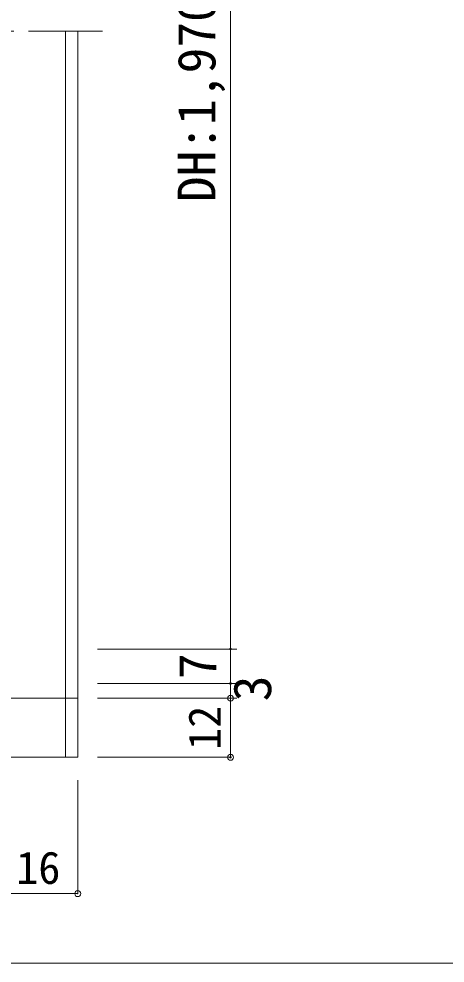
# Model space of a CAD drawing. Units: millimetres on the paper, enlarged 10 times, with parts at other scales. Extents: x -2000 to 2000, y -1385 to 1385.
# Drawn here: x -995 to -707, y -68 to 572 of the extents above; entities that cross this region are included whole.
import ezdxf
from ezdxf.enums import TextEntityAlignment as Align

# ---------------------------------------------------------------- set-up
doc = ezdxf.new("R2010")
doc.units = ezdxf.units.MM
doc.header["$LTSCALE"] = 10
doc.header["$PDMODE"] = 32
doc.header["$PDSIZE"] = 4
doc.linetypes.add('CHAIN1', pattern=[8, 5, -1, 1, -1])
doc.layers.add('1-1_0', color=7, linetype='Continuous', lineweight=20)
doc.layers.add('2-0_18', color=7, linetype='Continuous', lineweight=18)
doc.styles.add('ＭＳ ゴシック', font='')
doc.styles.get('ＭＳ ゴシック').set_extended_font_data('MS Gothic')

msp = doc.modelspace()

# ---------------------------------------------------------------- linework, layer by layer
at = {"layer": '1-1_0'}
msp.add_lwpolyline([(380, -67.5), (-1950, -67.5), (-1950, 1335)], dxfattribs=at)
at = {"layer": '2-0_18', "color": 4, "lineweight": 9}
for p, q in [((-851.83, 138.52), (-851.83, 909.01)), ((-941.97, 145.19), (-847.67, 145.19)), ((-941.97, 145.19), (-847.67, 145.19)), ((-851.83, 138.52), (-851.83, 121.86)), ((-941.97, 121.86), (-847.67, 121.86)), ((-941.97, 121.86), (-847.67, 121.86)), ((-851.83, 121.86), (-851.83, 111.86)), ((-847.67, 111.86), (-941.97, 111.86)), ((-851.83, 111.86), (-851.83, 71.86)), ((-955.31, 56.43), (-955.31, -20.45)), ((-1008.64, -20.45), (-955.31, -20.45))]:
    msp.add_line(p, q, dxfattribs=at)
at = {"layer": '2-0_18', "linetype": 'CHAIN1', "lineweight": 20}
msp.add_line((-938.64, 563.52), (-1478.64, 563.52), dxfattribs=at)
at = {"layer": '2-0_18', "lineweight": 20}
for p, q in [((-963.64, 563.52), (-963.64, 71.86)), ((-955.31, 563.52), (-955.31, 71.86)), ((-1461.97, 111.86), (-955.31, 111.86)), ((-1461.97, 71.86), (-955.31, 71.86))]:
    msp.add_line(p, q, dxfattribs=at)
at = {"layer": '2-0_18', "color": 4, "lineweight": 9}
msp.add_lwpolyline([(-941.97, 71.86), (-851.83, 71.86), (-941.97, 71.86)], dxfattribs=at)
for centre, start, end in [((-851.83, 145.19), 90, 270), ((-851.83, 145.19), 90, 270), ((-851.83, 145.19), 270, 90), ((-851.83, 145.19), 270, 90), ((-851.83, 121.86), 90, 270), ((-851.83, 121.86), 90, 270), ((-851.83, 121.86), 270, 90), ((-851.83, 121.86), 270, 90), ((-851.83, 71.86), 90, 270), ((-851.83, 71.86), 90, 270), ((-851.83, 71.86), 270, 90), ((-851.83, 71.86), 270, 90)]:
    msp.add_arc(centre, 0.521, start, end, dxfattribs=at)
at = {"layer": '2-0_18', "color": 4}
for p in [(-851.83, 111.86), (-851.83, 71.86), (-955.31, -20.45)]:
    msp.add_point(p, dxfattribs=at)

# ---------------------------------------------------------------- texts
at = {"layer": '2-0_18', "style": 'ＭＳ ゴシック'}
for s, height, p in [('DH:1,970', 25.66, (-854.34, 447.66)), ('7', 25.66, (-853.72, 124.81)), ('3', 25.66, (-816.62, 109.77)), ('12', 21.99, (-851.83, 76.86))]:
    msp.add_text(s, height=height, rotation=90, dxfattribs=at).set_placement(p, align=Align.BOTTOM_LEFT)
msp.add_text('16', height=21.99, dxfattribs=at).set_placement((-996.97, -20.45), align=Align.BOTTOM_LEFT)

doc.saveas('drawing.dxf')
